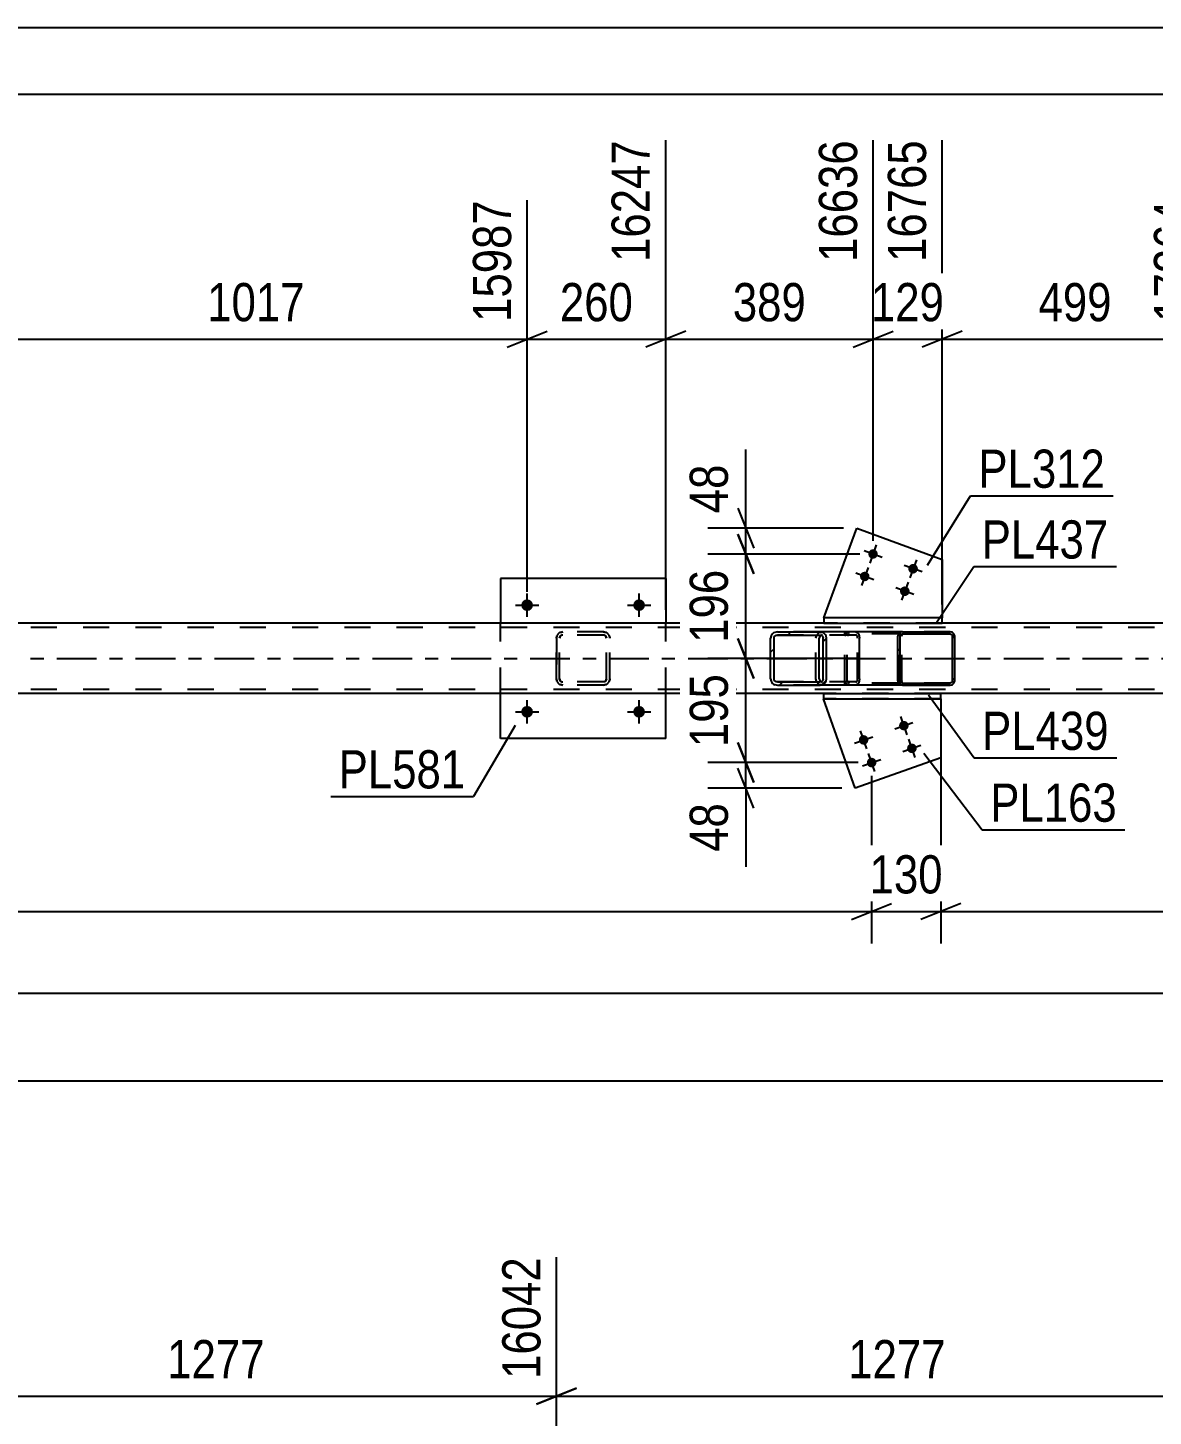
# Model space of a CAD drawing. Header units: millimetres. Extents: x 0 to 841, y 0 to 594.
# Drawn here: x 639.1 to 723.5, y 489.8 to 594 of the extents above; entities that cross this region are included whole.
import ezdxf

# ---------------------------------------------------------------- set-up
doc = ezdxf.new("R2010")
doc.units = ezdxf.units.MM
doc.linetypes.add('DXK_LINE_DOT2', pattern=[3.9198, 1.9599, -1.9599])
doc.linetypes.add('DXK_LINE_DOT3', pattern=[5.9187, 2.979, -0.9799, 0.9799, -0.9799])
doc.styles.add('Arial Narrow', font='ARIALN.TTF', dxfattribs={"height": 0.2})

# ---------------------------------------------------------------- blocks, each defined once
blk = doc.blocks.new('Unknown-103610369-1133')
at = {"color": 5, "linetype": 'Continuous'}
for p, q in [((841, 594), (0, 594)), ((836, 589), (5, 589))]:
    blk.add_line(p, q, dxfattribs=at)
blk = doc.blocks.new('Bolt-103610369-27759 - 27584')
at = {"linetype": 'Continuous'}
for points in [[(704.49, 541.51, -1), (705.17, 541.75, -1)], [(701.47, 540.44, -1), (702.15, 540.68, -1)], [(705.09, 539.81, -1), (705.77, 540.05, -1)], [(702.07, 538.74, -1), (702.75, 538.98, -1)]]:
    blk.add_hatch(color=1, dxfattribs=at).paths.add_polyline_path(points)
at = {"color": 1, "linetype": 'Continuous'}
for p, q in [((704.15, 541.39), (705.51, 541.87)), ((705.07, 540.95), (704.59, 542.31)), ((701.13, 540.32), (702.49, 540.8)), ((702.05, 539.88), (701.57, 541.24)), ((704.75, 539.69), (706.11, 540.17)), ((705.67, 539.25), (705.19, 540.61)), ((701.73, 538.62), (703.09, 539.1)), ((702.65, 538.19), (702.17, 539.54))]:
    blk.add_line(p, q, dxfattribs=at)
blk = doc.blocks.new('Part-103610369-27590 - 27584')
at = {"linetype": 'Continuous'}
h = blk.add_hatch(dxfattribs=at)
h.set_pattern_fill('', scale=0.7, style=0, pattern_type=0)
h.set_pattern_definition([(45, (708.6357, 548.3485), (-1.57154, 1.57154), [])])
h.paths.add_polyline_path([(708.64, 544.99), (708.64, 548.35), (708.61, 548.47), (708.54, 548.57), (708.43, 548.64), (708.3, 548.67), (704.72, 548.67), (704.59, 548.64), (704.48, 548.57), (704.4, 548.47), (704.38, 548.35), (704.38, 544.99), (704.4, 544.87), (704.48, 544.76), (704.59, 544.69), (704.72, 544.67), (708.3, 544.67), (708.43, 544.69), (708.54, 544.76), (708.61, 544.87)])
h.paths.add_polyline_path([(708.42, 544.88), (708.36, 544.84), (708.3, 544.83), (704.72, 544.83), (704.65, 544.84), (704.6, 544.88), (704.56, 544.93), (704.55, 544.99), (704.55, 548.35), (704.56, 548.41), (704.6, 548.46), (704.65, 548.5), (704.72, 548.51), (708.3, 548.51), (708.36, 548.5), (708.42, 548.46), (708.45, 548.41), (708.47, 548.35), (708.47, 544.99), (708.45, 544.93)])
at = {"color": 7, "linetype": 'DXK_LINE_DOT2'}
for p, q in [((700.41, 548.35), (700.44, 548.47)), ((700.41, 544.99), (700.41, 548.35)), ((700.6, 548.41), (700.58, 548.35)), ((700.58, 544.99), (700.58, 548.35)), ((700.63, 548.46), (700.6, 548.41)), ((700.62, 548.64), (700.75, 548.67)), ((700.69, 548.5), (700.63, 548.46)), ((700.75, 548.51), (700.69, 548.5)), ((701.22, 548.67), (700.75, 548.67)), ((708.3, 548.51), (700.75, 548.51)), ((704.33, 548.67), (704.46, 548.64)), ((704.39, 548.5), (704.33, 548.51)), ((704.45, 548.46), (704.39, 548.5)), ((704.49, 548.41), (704.45, 548.46)), ((704.5, 548.35), (704.49, 548.41)), ((704.5, 544.99), (704.5, 548.35)), ((704.64, 548.47), (704.67, 548.35)), ((704.67, 544.99), (704.67, 548.35)), ((708.3, 548.67), (704.72, 548.67)), ((700.44, 544.87), (700.41, 544.99)), ((700.58, 544.99), (700.6, 544.93)), ((704.49, 544.93), (704.5, 544.99)), ((704.67, 544.99), (704.64, 544.87)), ((700.6, 544.93), (700.63, 544.88)), ((700.75, 544.67), (700.62, 544.69)), ((700.63, 544.88), (700.69, 544.84)), ((700.69, 544.84), (700.75, 544.83)), ((708.3, 544.83), (700.75, 544.83)), ((701.22, 544.67), (700.75, 544.67)), ((704.33, 544.83), (704.39, 544.84)), ((704.46, 544.69), (704.33, 544.67)), ((704.39, 544.84), (704.45, 544.88)), ((704.45, 544.88), (704.49, 544.93)), ((708.3, 544.67), (704.72, 544.67))]:
    blk.add_line(p, q, dxfattribs=at)
at = {"color": 2, "linetype": 'Continuous'}
for p, q in [((704.72, 548.67), (701.22, 548.67)), ((704.4, 548.47), (704.38, 548.35)), ((704.38, 544.99), (704.38, 548.35)), ((704.55, 548.35), (704.56, 548.41)), ((704.55, 544.99), (704.55, 548.35)), ((704.56, 548.41), (704.6, 548.46)), ((704.72, 548.67), (704.59, 548.64)), ((704.6, 548.46), (704.65, 548.5)), ((704.65, 548.5), (704.72, 548.51)), ((704.72, 548.67), (708.3, 548.67)), ((704.72, 548.51), (708.3, 548.51)), ((708.43, 548.64), (708.3, 548.67)), ((708.3, 548.51), (708.36, 548.5)), ((708.36, 548.5), (708.42, 548.46)), ((708.42, 548.46), (708.45, 548.41)), ((708.45, 548.41), (708.47, 548.35)), ((708.47, 544.99), (708.47, 548.35)), ((708.64, 548.35), (708.61, 548.47)), ((708.64, 544.99), (708.64, 548.35)), ((704.38, 544.99), (704.4, 544.87)), ((704.56, 544.93), (704.55, 544.99)), ((708.47, 544.99), (708.45, 544.93)), ((708.61, 544.87), (708.64, 544.99)), ((704.72, 544.67), (701.22, 544.67)), ((704.6, 544.88), (704.56, 544.93)), ((704.59, 544.69), (704.72, 544.67)), ((704.65, 544.84), (704.6, 544.88)), ((704.72, 544.83), (704.65, 544.84)), ((704.72, 544.83), (708.3, 544.83)), ((704.72, 544.67), (708.3, 544.67)), ((708.36, 544.84), (708.3, 544.83)), ((708.3, 544.67), (708.43, 544.69)), ((708.42, 544.88), (708.36, 544.84)), ((708.45, 544.93), (708.42, 544.88))]:
    blk.add_line(p, q, dxfattribs=at)
at = {"color": 7, "linetype": 'DXK_LINE_DOT2'}
for centre, start, end in [((700.74, 548.33), 110.7584, 155.6801), ((704.34, 548.33), 24.3199, 69.2416), ((700.74, 545), 204.3199, 249.2416), ((704.34, 545), 290.7584, 335.6801)]:
    blk.add_arc(centre, 0.331, start, end, dxfattribs=at)
at = {"color": 2, "linetype": 'Continuous'}
for centre, start, end in [((704.71, 548.33), 110.7584, 155.6801), ((708.31, 548.33), 24.3199, 69.2416), ((704.71, 545), 204.3199, 249.2416), ((708.31, 545), 290.7584, 335.6801)]:
    blk.add_arc(centre, 0.331, start, end, dxfattribs=at)
blk = doc.blocks.new('Part-103610369-27595 - 27584')
at = {"linetype": 'Continuous'}
h = blk.add_hatch(dxfattribs=at)
h.set_pattern_fill('', scale=0.7, style=0, pattern_type=0)
h.set_pattern_definition([(45, (699.0243, 548.1885), (-1.5715, 1.5715), [])])
h.paths.add_polyline_path([(699.02, 545.15), (699.02, 548.19), (698.99, 548.37), (698.88, 548.53), (698.71, 548.63), (698.52, 548.67), (695.34, 548.67), (695.14, 548.63), (694.98, 548.53), (694.87, 548.37), (694.83, 548.19), (694.83, 545.15), (694.87, 544.96), (694.98, 544.81), (695.14, 544.71), (695.34, 544.67), (698.52, 544.67), (698.71, 544.71), (698.88, 544.81), (698.99, 544.96)])
h.paths.add_polyline_path([(698.7, 544.98), (698.62, 544.93), (698.52, 544.91), (695.34, 544.91), (695.24, 544.93), (695.16, 544.98), (695.11, 545.06), (695.09, 545.15), (695.09, 548.19), (695.11, 548.28), (695.16, 548.36), (695.24, 548.41), (695.34, 548.43), (698.52, 548.43), (698.62, 548.41), (698.7, 548.36), (698.75, 548.28), (698.77, 548.19), (698.77, 545.15), (698.75, 545.06)])
at = {"color": 2, "linetype": 'Continuous'}
for p, q in [((694.87, 548.37), (694.83, 548.19)), ((694.83, 545.15), (694.83, 548.19)), ((695.09, 548.19), (695.11, 548.28)), ((695.09, 545.15), (695.09, 548.19)), ((695.11, 548.28), (695.16, 548.36)), ((695.34, 548.67), (695.14, 548.63)), ((695.16, 548.36), (695.24, 548.41)), ((695.24, 548.41), (695.34, 548.43)), ((695.34, 548.67), (698.52, 548.67)), ((695.34, 548.43), (698.52, 548.43)), ((698.5, 548.28), (698.48, 548.19)), ((698.48, 545.15), (698.48, 548.19)), ((698.56, 548.36), (698.5, 548.28)), ((701.22, 548.67), (698.52, 548.67)), ((698.71, 548.63), (698.52, 548.67)), ((698.52, 548.43), (698.62, 548.41)), ((698.63, 548.4), (698.56, 548.36)), ((698.62, 548.41), (698.7, 548.36)), ((698.7, 548.36), (698.75, 548.28)), ((698.75, 548.28), (698.77, 548.19)), ((698.77, 545.15), (698.77, 548.19)), ((699.02, 548.19), (698.99, 548.37)), ((699.02, 545.15), (699.02, 548.19)), ((701.22, 548.67), (701.33, 548.63)), ((701.33, 548.63), (701.42, 548.53)), ((701.42, 548.53), (701.47, 548.37)), ((701.47, 548.37), (701.49, 548.19)), ((701.49, 545.15), (701.49, 548.19)), ((694.83, 545.15), (694.87, 544.96)), ((695.11, 545.06), (695.09, 545.15)), ((695.16, 544.98), (695.11, 545.06)), ((695.24, 544.93), (695.16, 544.98)), ((698.48, 545.15), (698.5, 545.06)), ((698.5, 545.06), (698.56, 544.98)), ((698.63, 544.93), (698.56, 544.98)), ((698.7, 544.98), (698.62, 544.93)), ((698.75, 545.06), (698.7, 544.98)), ((698.77, 545.15), (698.75, 545.06)), ((698.99, 544.96), (699.02, 545.15)), ((701.47, 544.96), (701.42, 544.81)), ((701.49, 545.15), (701.47, 544.96)), ((695.14, 544.71), (695.34, 544.67)), ((695.34, 544.91), (695.24, 544.93)), ((695.34, 544.91), (698.52, 544.91)), ((695.34, 544.67), (698.52, 544.67)), ((698.62, 544.93), (698.52, 544.91)), ((698.52, 544.67), (698.71, 544.71)), ((701.22, 544.67), (698.52, 544.67)), ((701.33, 544.71), (701.22, 544.67)), ((701.42, 544.81), (701.33, 544.71))]:
    blk.add_line(p, q, dxfattribs=at)
at = {"color": 7, "linetype": 'DXK_LINE_DOT2'}
for p, q in [((698.52, 548.67), (695.34, 548.67)), ((701.22, 548.43), (695.34, 548.43)), ((698.23, 548.19), (698.27, 548.37)), ((698.23, 545.15), (698.23, 548.19)), ((698.54, 548.63), (698.73, 548.67)), ((698.64, 548.41), (698.63, 548.4)), ((698.73, 548.43), (698.64, 548.41)), ((700.41, 548.43), (700.41, 548.67)), ((701.28, 548.41), (701.22, 548.43)), ((701.32, 548.36), (701.28, 548.41)), ((701.35, 548.28), (701.32, 548.36)), ((701.36, 548.19), (701.35, 548.28)), ((701.36, 545.15), (701.36, 548.19)), ((698.27, 544.96), (698.23, 545.15)), ((698.64, 544.93), (698.63, 544.93)), ((701.28, 544.93), (701.32, 544.98)), ((701.32, 544.98), (701.35, 545.06)), ((701.35, 545.06), (701.36, 545.15)), ((701.22, 544.91), (695.34, 544.91)), ((698.52, 544.67), (695.34, 544.67)), ((698.73, 544.67), (698.54, 544.71)), ((698.64, 544.93), (698.73, 544.91)), ((700.41, 544.67), (700.41, 544.91)), ((701.22, 544.91), (701.28, 544.93))]:
    blk.add_line(p, q, dxfattribs=at)
at = {"color": 2, "linetype": 'Continuous'}
for centre, start, end in [((695.32, 548.17), 111.194, 156.1505), ((698.54, 548.17), 23.8495, 68.806), ((695.32, 545.16), 203.8495, 248.806), ((698.54, 545.16), 291.194, 336.1505)]:
    blk.add_arc(centre, 0.492, start, end, dxfattribs=at)
at = {"color": 7, "linetype": 'DXK_LINE_DOT2'}
for centre, start, end in [((698.72, 548.17), 111.194, 156.1505), ((698.72, 545.16), 203.8495, 248.806)]:
    blk.add_arc(centre, 0.492, start, end, dxfattribs=at)
blk = doc.blocks.new('Part-103610369-27596 - 27584')
at = {"color": 2, "linetype": 'Continuous'}
for p, q in [((698.83, 549.31), (511.08, 549.31)), ((758.9, 549.31), (707.69, 549.31)), ((698.81, 544.03), (511.08, 544.03)), ((758.9, 544.03), (707.59, 544.03))]:
    blk.add_line(p, q, dxfattribs=at)
at = {"color": 7, "linetype": 'DXK_LINE_DOT2'}
for p, q in [((707.69, 549.31), (698.83, 549.31)), ((758.9, 548.99), (511.08, 548.99)), ((758.9, 544.35), (511.08, 544.35)), ((707.59, 544.03), (698.81, 544.03))]:
    blk.add_line(p, q, dxfattribs=at)
at = {"color": 7, "linetype": 'DXK_LINE_DOT3'}
blk.add_line((511.08, 546.67), (758.9, 546.67), dxfattribs=at)
blk = doc.blocks.new('Part-103610369-27717 - 27584')
at = {"color": 2, "linetype": 'Continuous'}
for p, q in [((701.18, 536.94), (698.81, 543.63)), ((707.59, 543.63), (707.59, 539.21)), ((707.59, 539.21), (701.18, 536.94))]:
    blk.add_line(p, q, dxfattribs=at)
at = {"color": 7, "linetype": 'DXK_LINE_DOT2'}
blk.add_line((698.81, 543.63), (707.59, 543.63), dxfattribs=at)
blk = doc.blocks.new('Part-103610369-27608 - 27584')
at = {"color": 2, "linetype": 'Continuous'}
for p, q in [((698.81, 544.03), (698.81, 543.63)), ((698.81, 544.03), (707.59, 544.03)), ((707.59, 543.63), (707.59, 544.03)), ((698.81, 543.63), (707.59, 543.63))]:
    blk.add_line(p, q, dxfattribs=at)
at = {"color": 7, "linetype": 'DXK_LINE_DOT2'}
for p, q in [((707.59, 544.03), (698.81, 544.03)), ((707.59, 543.63), (698.81, 543.63))]:
    blk.add_line(p, q, dxfattribs=at)
blk = doc.blocks.new('Part-103610369-27610 - 27584')
at = {"color": 2, "linetype": 'Continuous'}
for p, q in [((707.69, 549.71), (698.83, 549.71)), ((698.83, 549.71), (698.83, 549.31)), ((698.83, 549.31), (707.69, 549.31)), ((707.69, 549.31), (707.69, 549.71))]:
    blk.add_line(p, q, dxfattribs=at)
at = {"color": 7, "linetype": 'DXK_LINE_DOT2'}
for p, q in [((707.69, 549.71), (698.83, 549.71)), ((698.83, 549.31), (707.69, 549.31))]:
    blk.add_line(p, q, dxfattribs=at)
blk = doc.blocks.new('Part-103610369-27692 - 27584')
at = {"color": 7, "linetype": 'DXK_LINE_DOT2'}
for p, q in [((678.81, 548.37), (678.77, 548.19)), ((678.77, 548.19), (678.81, 548.37)), ((678.77, 545.15), (678.77, 548.19)), ((678.77, 548.19), (678.77, 548.19)), ((678.77, 548.19), (678.77, 545.15)), ((679.03, 548.28), (679.01, 548.19)), ((679.01, 548.19), (679.03, 548.28)), ((679.01, 545.15), (679.01, 548.19)), ((679.01, 548.19), (679.01, 548.19)), ((679.01, 545.15), (679.01, 548.19)), ((679.08, 548.36), (679.03, 548.28)), ((679.03, 548.28), (679.08, 548.36)), ((679.25, 548.67), (679.07, 548.63)), ((679.07, 548.63), (679.25, 548.67)), ((679.16, 548.41), (679.08, 548.36)), ((679.08, 548.36), (679.16, 548.41)), ((679.25, 548.43), (679.16, 548.41)), ((682.29, 548.67), (679.25, 548.67)), ((682.29, 548.43), (679.25, 548.43)), ((682.48, 548.63), (682.29, 548.67)), ((682.29, 548.67), (682.48, 548.63)), ((682.38, 548.41), (682.29, 548.43)), ((682.46, 548.36), (682.38, 548.41)), ((682.38, 548.41), (682.46, 548.36)), ((682.51, 548.28), (682.46, 548.36)), ((682.46, 548.36), (682.51, 548.28)), ((682.53, 548.19), (682.51, 548.28)), ((682.51, 548.28), (682.53, 548.19)), ((682.53, 545.15), (682.53, 548.19)), ((682.53, 548.19), (682.53, 548.19)), ((682.53, 545.15), (682.53, 548.19)), ((682.77, 548.19), (682.74, 548.37)), ((682.74, 548.37), (682.77, 548.19)), ((682.77, 545.15), (682.77, 548.19)), ((682.77, 548.19), (682.77, 548.19)), ((682.77, 545.15), (682.77, 548.19)), ((678.77, 545.15), (678.77, 545.15)), ((678.77, 545.15), (678.81, 544.97)), ((678.81, 544.97), (678.77, 545.15)), ((679.01, 545.15), (679.01, 545.15)), ((679.01, 545.15), (679.03, 545.06)), ((679.03, 545.06), (679.01, 545.15)), ((679.03, 545.06), (679.08, 544.98)), ((679.08, 544.98), (679.03, 545.06)), ((679.08, 544.98), (679.16, 544.93)), ((679.16, 544.93), (679.08, 544.98)), ((682.38, 544.93), (682.46, 544.98)), ((682.46, 544.98), (682.38, 544.93)), ((682.46, 544.98), (682.51, 545.06)), ((682.51, 545.06), (682.46, 544.98)), ((682.51, 545.06), (682.53, 545.15)), ((682.53, 545.15), (682.51, 545.06)), ((682.53, 545.15), (682.53, 545.15)), ((682.74, 544.97), (682.77, 545.15)), ((682.77, 545.15), (682.74, 544.97)), ((682.77, 545.15), (682.77, 545.15)), ((679.07, 544.71), (679.25, 544.67)), ((679.25, 544.67), (679.07, 544.71)), ((679.16, 544.93), (679.25, 544.91)), ((682.29, 544.91), (679.25, 544.91)), ((682.29, 544.67), (679.25, 544.67)), ((682.38, 544.93), (682.29, 544.91)), ((682.29, 544.67), (682.48, 544.71)), ((682.48, 544.71), (682.29, 544.67))]:
    blk.add_line(p, q, dxfattribs=at)
at = {"color": 7, "linetype": 'DXK_LINE_DOT3'}
blk.add_line((680.77, 546.67), (680.77, 546.67), dxfattribs=at)
at = {"color": 7, "linetype": 'DXK_LINE_DOT2'}
for centre, start, end in [((679.25, 548.19), 112.5, 157.5), ((679.25, 548.19), 112.5, 157.5), ((682.29, 548.19), 22.5, 67.5), ((682.29, 548.19), 22.5, 67.5), ((679.25, 545.15), 202.5, 247.5), ((679.25, 545.15), 202.5, 247.5), ((682.29, 545.15), 292.5, 337.5), ((682.29, 545.15), 292.5, 337.5)]:
    blk.add_arc(centre, 0.48, start, end, dxfattribs=at)
blk = doc.blocks.new('Part-103610369-27693 - 27584')
at = {"color": 2, "linetype": 'Continuous'}
for p, q in [((674.57, 552.67), (674.57, 549.31)), ((686.97, 552.67), (674.57, 552.67)), ((686.97, 552.67), (686.97, 549.31)), ((674.57, 540.67), (674.57, 544.03)), ((686.97, 540.67), (686.97, 544.03)), ((686.97, 540.67), (674.57, 540.67))]:
    blk.add_line(p, q, dxfattribs=at)
at = {"color": 7, "linetype": 'DXK_LINE_DOT2'}
for p, q in [((674.57, 544.03), (674.57, 549.31)), ((686.97, 544.03), (686.97, 549.31))]:
    blk.add_line(p, q, dxfattribs=at)
blk = doc.blocks.new('Part-103610369-27718 - 27584')
at = {"color": 2, "linetype": 'Continuous'}
for p, q in [((698.83, 549.71), (701.31, 556.45)), ((701.31, 556.45), (707.69, 554.1)), ((707.69, 554.1), (707.69, 549.71))]:
    blk.add_line(p, q, dxfattribs=at)
at = {"color": 7, "linetype": 'DXK_LINE_DOT2'}
blk.add_line((707.69, 549.71), (698.83, 549.71), dxfattribs=at)
blk = doc.blocks.new('Bolt-103610369-27743 - 27584')
at = {"linetype": 'Continuous'}
for points in [[(676.13, 550.67, -1), (677.01, 550.67, -1)], [(684.53, 550.67, -1), (685.41, 550.67, -1)]]:
    blk.add_hatch(color=1, dxfattribs=at).paths.add_polyline_path(points)
at = {"color": 1, "linetype": 'Continuous'}
for p, q in [((676.57, 549.79), (676.57, 551.55)), ((684.97, 549.79), (684.97, 551.55)), ((675.69, 550.67), (677.45, 550.67)), ((684.09, 550.67), (685.85, 550.67))]:
    blk.add_line(p, q, dxfattribs=at)
blk = doc.blocks.new('Bolt-103610369-27744 - 27584')
at = {"linetype": 'Continuous'}
for points in [[(676.13, 542.67, -1), (677.01, 542.67, -1)], [(684.53, 542.67, -1), (685.41, 542.67, -1)]]:
    blk.add_hatch(color=1, dxfattribs=at).paths.add_polyline_path(points)
at = {"color": 1, "linetype": 'Continuous'}
for p, q in [((676.57, 541.79), (676.57, 543.55)), ((684.97, 541.79), (684.97, 543.55)), ((675.69, 542.67), (677.45, 542.67)), ((684.09, 542.67), (685.85, 542.67))]:
    blk.add_line(p, q, dxfattribs=at)
blk = doc.blocks.new('Bolt-103610369-27760 - 27584')
at = {"linetype": 'Continuous'}
for points in [[(702.85, 554.39, -1), (702.18, 554.63, -1)], [(705.86, 553.28, -1), (705.18, 553.53, -1)], [(702.23, 552.7, -1), (701.56, 552.95, -1)], [(705.24, 551.59, -1), (704.56, 551.84, -1)]]:
    blk.add_hatch(color=1, dxfattribs=at).paths.add_polyline_path(points)
at = {"color": 1, "linetype": 'Continuous'}
for p, q in [((703.19, 554.26), (701.84, 554.76)), ((702.76, 555.19), (702.27, 553.83)), ((702.14, 553.5), (701.65, 552.15)), ((706.2, 553.16), (704.84, 553.66)), ((705.77, 554.08), (705.27, 552.73)), ((702.57, 552.57), (701.22, 553.07)), ((705.15, 552.39), (704.65, 551.04)), ((705.57, 551.47), (704.22, 551.97))]:
    blk.add_line(p, q, dxfattribs=at)
blk = doc.blocks.new('StraightDimension-103610369-30111 - 27584')
at = {"color": 7, "linetype": 'Continuous'}
for p, q in [((702.41, 537.86), (702.41, 525.29)), ((700.91, 527.09), (703.91, 528.29)), ((58.89, 527.69), (702.41, 527.69))]:
    blk.add_line(p, q, dxfattribs=at)
blk = doc.blocks.new('StraightDimension-103610369-30109 - 27584')
at = {"color": 7, "linetype": 'Continuous'}
for p, q in [((758.9, 543.03), (758.9, 525.29)), ((707.59, 542.63), (707.59, 525.29)), ((709.09, 528.29), (706.09, 527.09)), ((757.4, 527.09), (760.4, 528.29)), ((707.59, 527.69), (758.9, 527.69))]:
    blk.add_line(p, q, dxfattribs=at)
at = {"color": 0}
blk.add_wipeout([(737.5, 528.44), (737.5, 532.64), (728.99, 532.64), (728.99, 528.44)], dxfattribs=at)
at = {"color": 3, "style": 'Arial Narrow'}
blk.add_text('1283', height=2.863, dxfattribs=at).set_placement((729.59, 529.04))
blk = doc.blocks.new('StraightDimension-103610369-30190 - 27584')
at = {"color": 7, "linetype": 'Continuous'}
for p, q in [((692.38, 540.36), (693.58, 537.36)), ((701.41, 538.86), (690.13, 538.86)), ((692.98, 536.94), (692.98, 538.86)), ((693.58, 535.44), (692.38, 538.44)), ((700.18, 536.94), (690.13, 536.94)), ((692.98, 536.94), (692.98, 531.04)), ((692.98, 536.94), (692.98, 531.04))]:
    blk.add_line(p, q, dxfattribs=at)
at = {"color": 0}
blk.add_wipeout([(692.23, 536.42), (688.03, 536.42), (688.03, 531.56), (692.23, 531.56)], dxfattribs=at)
at = {"color": 3, "style": 'Arial Narrow'}
blk.add_text('48', height=2.863, rotation=90.0002, dxfattribs=at).set_placement((691.63, 532.16))
blk = doc.blocks.new('StraightDimension-103610369-29547 - 27584')
at = {"color": 7, "linetype": 'Continuous'}
for p, q in [((707.69, 550.71), (707.69, 585.57)), ((727.65, 551.67), (727.65, 581.07)), ((709.19, 571.23), (706.19, 570.03)), ((726.15, 570.03), (729.15, 571.23)), ((707.69, 570.63), (727.65, 570.63))]:
    blk.add_line(p, q, dxfattribs=at)
at = {"color": 0}
blk.add_wipeout([(721.01, 571.38), (721.01, 575.58), (714.33, 575.58), (714.33, 571.38)], dxfattribs=at)
at = {"color": 3, "style": 'Arial Narrow'}
blk.add_text('499', height=2.863, dxfattribs=at).set_placement((714.93, 571.98))
at = {"color": 0, "linetype": 'Continuous'}
blk.add_wipeout([(727.05, 581.67), (722.85, 581.67), (722.85, 571.33), (727.05, 571.33)], dxfattribs=at)
at = {"color": 3, "linetype": 'Continuous', "style": 'Arial Narrow'}
blk.add_text('17264', height=2.863, rotation=90.0002, dxfattribs=at).set_placement((726.45, 571.93))
blk = doc.blocks.new('StraightDimension-103610369-29548 - 27584')
at = {"color": 7, "linetype": 'Continuous'}
for p, q in [((702.52, 555.51), (702.52, 585.57)), ((707.69, 550.71), (707.69, 585.57)), ((701.02, 570.03), (704.02, 571.23)), ((709.19, 571.23), (706.19, 570.03)), ((702.52, 570.63), (707.69, 570.63))]:
    blk.add_line(p, q, dxfattribs=at)
at = {"color": 0}
blk.add_wipeout([(708.45, 571.38), (708.45, 575.58), (701.76, 575.58), (701.76, 571.38)], dxfattribs=at)
at = {"color": 3, "style": 'Arial Narrow'}
blk.add_text('129', height=2.863, dxfattribs=at).set_placement((702.36, 571.98))
at = {"color": 0, "linetype": 'Continuous'}
blk.add_wipeout([(707.09, 586.17), (702.89, 586.17), (702.89, 575.83), (707.09, 575.83)], dxfattribs=at)
at = {"color": 3, "linetype": 'Continuous', "style": 'Arial Narrow'}
blk.add_text('16765', height=2.863, rotation=90.0002, dxfattribs=at).set_placement((706.49, 576.43))
blk = doc.blocks.new('StraightDimension-103610369-29549 - 27584')
at = {"color": 7, "linetype": 'Continuous'}
for p, q in [((686.97, 550.31), (686.97, 585.57)), ((702.52, 555.51), (702.52, 585.57)), ((688.47, 571.23), (685.47, 570.03)), ((701.02, 570.03), (704.02, 571.23)), ((686.97, 570.63), (702.52, 570.63))]:
    blk.add_line(p, q, dxfattribs=at)
at = {"color": 0}
blk.add_wipeout([(698.09, 571.38), (698.09, 575.58), (691.4, 575.58), (691.4, 571.38)], dxfattribs=at)
at = {"color": 3, "style": 'Arial Narrow'}
blk.add_text('389', height=2.863, dxfattribs=at).set_placement((692, 571.98))
at = {"color": 0, "linetype": 'Continuous'}
blk.add_wipeout([(701.92, 586.17), (697.72, 586.17), (697.72, 575.83), (701.92, 575.83)], dxfattribs=at)
at = {"color": 3, "linetype": 'Continuous', "style": 'Arial Narrow'}
blk.add_text('16636', height=2.863, rotation=90.0002, dxfattribs=at).set_placement((701.32, 576.43))
blk = doc.blocks.new('StraightDimension-103610369-29550 - 27584')
at = {"color": 7, "linetype": 'Continuous'}
for p, q in [((686.97, 550.31), (686.97, 585.57)), ((676.57, 551.67), (676.57, 581.07)), ((675.07, 570.03), (678.07, 571.23)), ((688.47, 571.23), (685.47, 570.03)), ((676.57, 570.63), (686.97, 570.63))]:
    blk.add_line(p, q, dxfattribs=at)
at = {"color": 0}
blk.add_wipeout([(685.11, 571.38), (685.11, 575.58), (678.43, 575.58), (678.43, 571.38)], dxfattribs=at)
at = {"color": 3, "style": 'Arial Narrow'}
blk.add_text('260', height=2.863, dxfattribs=at).set_placement((679.03, 571.98))
at = {"color": 0, "linetype": 'Continuous'}
blk.add_wipeout([(686.37, 586.17), (682.17, 586.17), (682.17, 575.83), (686.37, 575.83)], dxfattribs=at)
at = {"color": 3, "linetype": 'Continuous', "style": 'Arial Narrow'}
blk.add_text('16247', height=2.863, rotation=90.0002, dxfattribs=at).set_placement((685.77, 576.43))
blk = doc.blocks.new('StraightDimension-103610369-29551 - 27584')
at = {"color": 7, "linetype": 'Continuous'}
for p, q in [((635.89, 550.31), (635.89, 585.57)), ((676.57, 551.67), (676.57, 581.07)), ((637.39, 571.23), (634.39, 570.03)), ((675.07, 570.03), (678.07, 571.23)), ((635.89, 570.63), (676.57, 570.63))]:
    blk.add_line(p, q, dxfattribs=at)
at = {"color": 0}
blk.add_wipeout([(660.49, 571.38), (660.49, 575.58), (651.98, 575.58), (651.98, 571.38)], dxfattribs=at)
at = {"color": 3, "style": 'Arial Narrow'}
blk.add_text('1017', height=2.863, dxfattribs=at).set_placement((652.58, 571.98))
at = {"color": 0, "linetype": 'Continuous'}
blk.add_wipeout([(675.97, 581.67), (671.77, 581.67), (671.77, 571.33), (675.97, 571.33)], dxfattribs=at)
at = {"color": 3, "linetype": 'Continuous', "style": 'Arial Narrow'}
blk.add_text('15987', height=2.863, rotation=90.0002, dxfattribs=at).set_placement((675.37, 571.93))
blk = doc.blocks.new('StraightDimension-103610369-30110 - 27584')
at = {"color": 7, "linetype": 'Continuous'}
for p, q in [((707.59, 542.63), (707.59, 525.29)), ((702.41, 537.86), (702.41, 525.29)), ((700.91, 527.09), (703.91, 528.29)), ((709.09, 528.29), (706.09, 527.09)), ((702.41, 527.69), (707.59, 527.69))]:
    blk.add_line(p, q, dxfattribs=at)
at = {"color": 0}
blk.add_wipeout([(708.34, 528.44), (708.34, 532.64), (701.66, 532.64), (701.66, 528.44)], dxfattribs=at)
at = {"color": 3, "style": 'Arial Narrow'}
blk.add_text('130', height=2.863, dxfattribs=at).set_placement((702.26, 529.04))
blk = doc.blocks.new('StraightDimension-103610369-30187 - 27584')
at = {"color": 7, "linetype": 'Continuous'}
for p, q in [((692.98, 556.45), (692.98, 562.35)), ((692.98, 556.45), (692.98, 562.35)), ((692.38, 557.95), (693.58, 554.95)), ((700.31, 556.45), (690.13, 556.45)), ((692.98, 554.51), (692.98, 556.45)), ((693.58, 553.01), (692.38, 556.01)), ((701.52, 554.51), (690.13, 554.51))]:
    blk.add_line(p, q, dxfattribs=at)
at = {"color": 0}
blk.add_wipeout([(692.23, 561.83), (688.03, 561.83), (688.03, 556.97), (692.23, 556.97)], dxfattribs=at)
at = {"color": 3, "style": 'Arial Narrow'}
blk.add_text('48', height=2.863, rotation=90.0002, dxfattribs=at).set_placement((691.63, 557.57))
blk = doc.blocks.new('StraightDimension-103610369-30188 - 27584')
at = {"color": 7, "linetype": 'Continuous'}
for p, q in [((692.38, 556.01), (693.58, 553.01)), ((701.52, 554.51), (690.13, 554.51)), ((692.98, 546.67), (692.98, 554.51)), ((693.58, 545.17), (692.38, 548.17)), ((701.41, 546.67), (690.13, 546.67))]:
    blk.add_line(p, q, dxfattribs=at)
at = {"color": 0}
blk.add_wipeout([(692.23, 553.93), (688.03, 553.93), (688.03, 547.25), (692.23, 547.25)], dxfattribs=at)
at = {"color": 3, "style": 'Arial Narrow'}
blk.add_text('196', height=2.863, rotation=90.0002, dxfattribs=at).set_placement((691.63, 547.85))
blk = doc.blocks.new('StraightDimension-103610369-30189 - 27584')
at = {"color": 7, "linetype": 'Continuous'}
for p, q in [((692.38, 548.17), (693.58, 545.17)), ((701.41, 546.67), (690.13, 546.67)), ((692.98, 538.86), (692.98, 546.67)), ((693.58, 537.36), (692.38, 540.36)), ((701.41, 538.86), (690.13, 538.86))]:
    blk.add_line(p, q, dxfattribs=at)
at = {"color": 0}
blk.add_wipeout([(692.23, 546.11), (688.03, 546.11), (688.03, 539.42), (692.23, 539.42)], dxfattribs=at)
at = {"color": 3, "style": 'Arial Narrow'}
blk.add_text('195', height=2.863, rotation=90.0002, dxfattribs=at).set_placement((691.63, 540.02))
blk = doc.blocks.new('StraightDimension-103610369-30244 - 27584')
at = {"color": 7, "linetype": 'Continuous'}
blk.add_line((58.89, 521.55), (758.9, 521.55), dxfattribs=at)
blk = doc.blocks.new('StraightDimension-103610369-30274 - 27584')
at = {"color": 7, "linetype": 'Continuous'}
blk.add_line((58.25, 514.97), (759.54, 514.97), dxfattribs=at)
blk = doc.blocks.new('StraightDimension-103610369-26153 - 3131')
at = {"color": 7, "linetype": 'Continuous'}
for p, q in [((678.77, 455.76), (678.77, 501.75)), ((729.85, 455.76), (729.85, 501.75)), ((680.27, 491.91), (677.27, 490.71)), ((728.35, 490.71), (731.35, 491.91)), ((678.77, 491.31), (729.85, 491.31))]:
    blk.add_line(p, q, dxfattribs=at)
at = {"color": 0}
blk.add_wipeout([(708.57, 492.06), (708.57, 496.26), (700.06, 496.26), (700.06, 492.06)], dxfattribs=at)
at = {"color": 3, "style": 'Arial Narrow'}
blk.add_text('1277', height=2.863, dxfattribs=at).set_placement((700.66, 492.66))
at = {"color": 0, "linetype": 'Continuous'}
blk.add_wipeout([(729.25, 502.35), (725.05, 502.35), (725.05, 492.01), (729.25, 492.01)], dxfattribs=at)
at = {"color": 3, "linetype": 'Continuous', "style": 'Arial Narrow'}
blk.add_text('17319', height=2.863, rotation=90.0002, dxfattribs=at).set_placement((728.65, 492.61))
blk = doc.blocks.new('StraightDimension-103610369-26154 - 3131')
at = {"color": 7, "linetype": 'Continuous'}
for p, q in [((627.69, 455.76), (627.69, 501.75)), ((678.77, 455.76), (678.77, 501.75)), ((629.19, 491.91), (626.19, 490.71)), ((677.27, 490.71), (680.27, 491.91)), ((627.69, 491.31), (678.77, 491.31))]:
    blk.add_line(p, q, dxfattribs=at)
at = {"color": 0}
blk.add_wipeout([(657.49, 492.06), (657.49, 496.26), (648.98, 496.26), (648.98, 492.06)], dxfattribs=at)
at = {"color": 3, "style": 'Arial Narrow'}
blk.add_text('1277', height=2.863, dxfattribs=at).set_placement((649.58, 492.66))
at = {"color": 0, "linetype": 'Continuous'}
blk.add_wipeout([(678.17, 502.35), (673.97, 502.35), (673.97, 492.01), (678.17, 492.01)], dxfattribs=at)
at = {"color": 3, "linetype": 'Continuous', "style": 'Arial Narrow'}
blk.add_text('16042', height=2.863, rotation=90.0002, dxfattribs=at).set_placement((677.57, 492.61))
blk = doc.blocks.new('Mark-103610369-27781 - 27584')
at = {"color": 30, "linetype": 'Continuous'}
for p, q in [((707.28, 549.37), (710.07, 553.57)), ((710.07, 553.57), (720.78, 553.57))]:
    blk.add_line(p, q, dxfattribs=at)
at = {"color": 0}
blk.add_wipeout([(720.18, 554.17), (720.18, 557.17), (710.67, 557.17), (710.67, 554.17)], dxfattribs=at)
blk.add_wipeout([(720.18, 554.17), (720.18, 557.17), (710.67, 557.17), (710.67, 554.17)], dxfattribs=at)
at = {"color": 3, "style": 'Arial Narrow'}
blk.add_text('PL437', height=2.863, dxfattribs=at).set_placement((710.67, 554.17))
blk = doc.blocks.new('Mark-103610369-27778 - 27584')
at = {"color": 30, "linetype": 'Continuous'}
for p, q in [((706.67, 543.94), (710.1, 539.21)), ((710.1, 539.21), (720.8, 539.21))]:
    blk.add_line(p, q, dxfattribs=at)
at = {"color": 0}
blk.add_wipeout([(720.2, 539.81), (720.2, 542.81), (710.7, 542.81), (710.7, 539.81)], dxfattribs=at)
blk.add_wipeout([(720.2, 539.81), (720.2, 542.81), (710.7, 542.81), (710.7, 539.81)], dxfattribs=at)
at = {"color": 3, "style": 'Arial Narrow'}
blk.add_text('PL439', height=2.863, dxfattribs=at).set_placement((710.7, 539.81))
blk = doc.blocks.new('Mark-103610369-27784 - 27584')
at = {"color": 30, "linetype": 'Continuous'}
for p, q in [((706.33, 539.57), (710.71, 533.82)), ((710.71, 533.82), (721.41, 533.82))]:
    blk.add_line(p, q, dxfattribs=at)
at = {"color": 0}
blk.add_wipeout([(720.81, 534.42), (720.81, 537.42), (711.31, 537.42), (711.31, 534.42)], dxfattribs=at)
blk.add_wipeout([(720.81, 534.42), (720.81, 537.42), (711.31, 537.42), (711.31, 534.42)], dxfattribs=at)
at = {"color": 3, "style": 'Arial Narrow'}
blk.add_text('PL163', height=2.863, dxfattribs=at).set_placement((711.31, 534.42))
blk = doc.blocks.new('Mark-103610369-27787 - 27584')
at = {"color": 30, "linetype": 'Continuous'}
for p, q in [((706.59, 553.67), (709.82, 558.88)), ((709.82, 558.88), (720.53, 558.88))]:
    blk.add_line(p, q, dxfattribs=at)
at = {"color": 0}
blk.add_wipeout([(719.93, 559.48), (719.93, 562.48), (710.42, 562.48), (710.42, 559.48)], dxfattribs=at)
blk.add_wipeout([(719.93, 559.48), (719.93, 562.48), (710.42, 562.48), (710.42, 559.48)], dxfattribs=at)
at = {"color": 3, "style": 'Arial Narrow'}
blk.add_text('PL312', height=2.863, dxfattribs=at).set_placement((710.42, 559.48))
blk = doc.blocks.new('Mark-103610369-30328 - 27584')
at = {"color": 30, "linetype": 'Continuous'}
for p in [(675.68, 541.65), (661.84, 536.32)]:
    blk.add_line(p, (672.55, 536.32), dxfattribs=at)
at = {"color": 0}
blk.add_wipeout([(671.95, 536.92), (671.95, 539.92), (662.44, 539.92), (662.44, 536.92)], dxfattribs=at)
blk.add_wipeout([(671.95, 536.92), (671.95, 539.92), (662.44, 539.92), (662.44, 536.92)], dxfattribs=at)
at = {"color": 3, "style": 'Arial Narrow'}
blk.add_text('PL581', height=2.863, dxfattribs=at).set_placement((662.44, 536.92))

msp = doc.modelspace()

# ---------------------------------------------------------------- block references
for name in ['Unknown-103610369-1133', 'Part-103610369-27718 - 27584', 'Bolt-103610369-27760 - 27584', 'Part-103610369-27693 - 27584', 'Bolt-103610369-27743 - 27584', 'Part-103610369-27596 - 27584', 'Part-103610369-27610 - 27584', 'Part-103610369-27692 - 27584', 'Part-103610369-27595 - 27584', 'Part-103610369-27590 - 27584', 'Part-103610369-27608 - 27584', 'Bolt-103610369-27744 - 27584', 'Part-103610369-27717 - 27584', 'Bolt-103610369-27759 - 27584']:
    msp.add_blockref(name, (0, 0))

# ---------------------------------------------------------------- next in the draw order: block references
for name in ['StraightDimension-103610369-29547 - 27584', 'StraightDimension-103610369-30111 - 27584', 'StraightDimension-103610369-30109 - 27584', 'StraightDimension-103610369-26153 - 3131']:
    msp.add_blockref(name, (0, 0))

# ---------------------------------------------------------------- next in the draw order: block references
for name in ['StraightDimension-103610369-29548 - 27584', 'StraightDimension-103610369-30190 - 27584', 'StraightDimension-103610369-26154 - 3131']:
    msp.add_blockref(name, (0, 0))

# ---------------------------------------------------------------- next in the draw order: block references
for name in ['StraightDimension-103610369-29549 - 27584', 'Mark-103610369-27781 - 27584', 'StraightDimension-103610369-30110 - 27584']:
    msp.add_blockref(name, (0, 0))

# ---------------------------------------------------------------- next in the draw order: block references
for name in ['StraightDimension-103610369-29550 - 27584', 'Mark-103610369-27787 - 27584']:
    msp.add_blockref(name, (0, 0))

# ---------------------------------------------------------------- next in the draw order: block references
for name in ['StraightDimension-103610369-29551 - 27584', 'StraightDimension-103610369-30187 - 27584']:
    msp.add_blockref(name, (0, 0))

# ---------------------------------------------------------------- next in the draw order: block references
msp.add_blockref('StraightDimension-103610369-30188 - 27584', (0, 0))

# ---------------------------------------------------------------- next in the draw order: block references
msp.add_blockref('StraightDimension-103610369-30189 - 27584', (0, 0))

# ---------------------------------------------------------------- next in the draw order: block references
msp.add_blockref('StraightDimension-103610369-30244 - 27584', (0, 0))

# ---------------------------------------------------------------- next in the draw order: block references
msp.add_blockref('StraightDimension-103610369-30274 - 27584', (0, 0))

# ---------------------------------------------------------------- next in the draw order: block references
for name in ['Mark-103610369-27778 - 27584', 'Mark-103610369-30328 - 27584']:
    msp.add_blockref(name, (0, 0))

# ---------------------------------------------------------------- next in the draw order: block references
msp.add_blockref('Mark-103610369-27784 - 27584', (0, 0))

doc.saveas('drawing.dxf')
